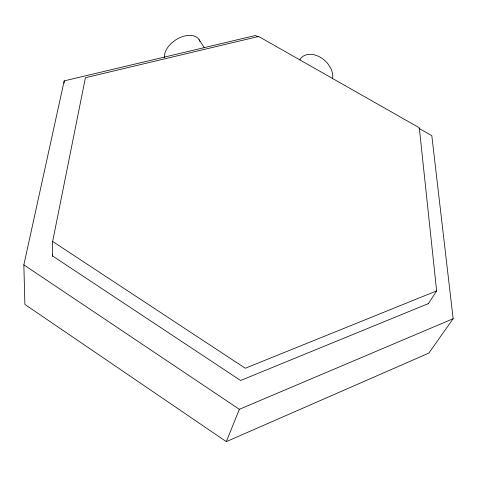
<?xml version="1.0" encoding="UTF-8"?>
<svg xmlns="http://www.w3.org/2000/svg" width="477" height="477" viewBox="0 0 477 477"><rect width="100%" height="100%" fill="white"/><g stroke="black" fill="none" stroke-linecap="round" stroke-linejoin="round"><path stroke-width="0.72" d="M52.381 256.268L52.649 241.451L85.407 77.727L258.612 36.461L419.295 127.77L436.628 290.898L428.179 303.944M64.121 83.117L64.186 80.887L255.505 35.465L258.087 36.932M52.679 254.378L52.387 255.833L240.599 380.491L428.412 303.581M418.901 128.349L431.816 135.689L453.15 318.708L428.847 353.099L226.325 441.636L24.887 304.421L23.85 264.872L64.186 80.887M226.325 441.636L239.353 409.308L453.15 318.708M436.628 290.898L245.285 368.256L52.649 241.451M23.85 264.872L239.353 409.308M199.118 39.716L204.353 47.73M299.908 59.75A19.485 13.911 42.6 0 1 327.92 63.829L330.639 68.044A19.485 13.911 42.6 0 1 332.6 78.759M199.929 41.493A19.813 12.39 -32.9 0 0 175.566 40.002L171.434 43.222A19.813 12.39 -32.9 0 0 164.535 57.681"/></g></svg>
